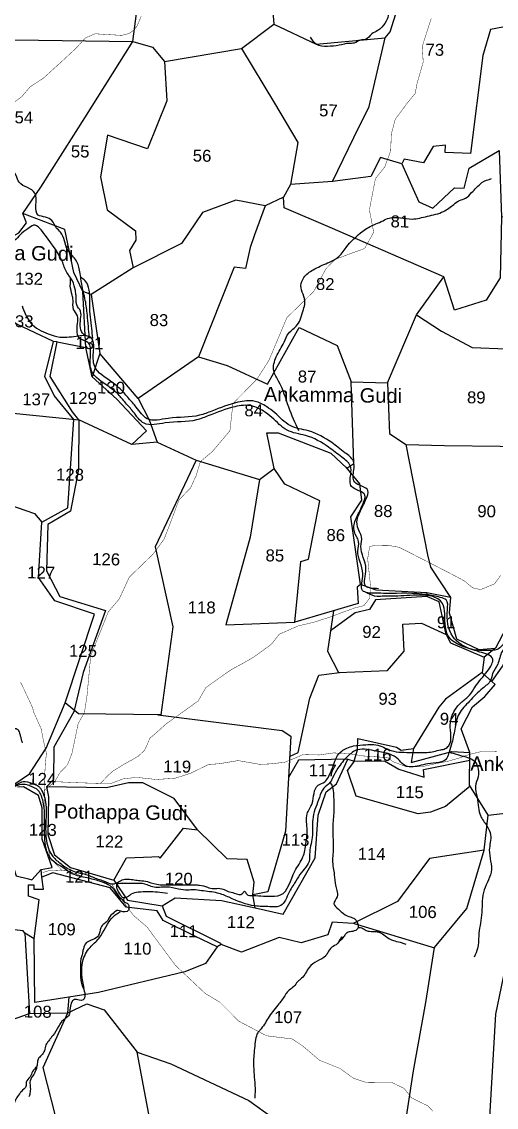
# Model space of a CAD drawing. Header units: feet. Extents: x 751091 to 766702, y 1607162 to 1618807.
# Drawn here: x 756384 to 757541, y 1614378 to 1617022 of the extents above; entities that cross this region are included whole.
import ezdxf
from ezdxf.enums import TextEntityAlignment as Align

# ---------------------------------------------------------------- set-up
doc = ezdxf.new("R2010")
doc.units = ezdxf.units.FT
doc.header["$LTSCALE"] = 15
doc.header["$MEASUREMENT"] = 0
doc.linetypes.add('HIDDEN2', pattern=[0.1875, 0.125, -0.0625])
for name, color, linetype in [('PLOT', 7, 'Continuous'), ('ROADS', 6, 'Continuous'), ('TANKS-STREAM', 4, 'Continuous')]:
    doc.layers.add(name, color=color, linetype=linetype)
doc.styles.get("Standard").update_dxf_attribs({"font": 'arial.ttf'})

msp = doc.modelspace()

# ---------------------------------------------------------------- linework, layer by layer
at = {"layer": 'PLOT'}
for points in [[(755955.8, 1616957.1), (756146.1, 1616976.6), (756271.1, 1616983.6), (756367.6, 1616977.9), (756654.9, 1616974), (756671.7, 1617104.3), (756726.9, 1617168.2), (756688, 1617222.1), (756681.1, 1617282.5), (756730.4, 1617401)], [(756286.5, 1617411.7), (756293.3, 1617207.6), (756264.2, 1617023.5), (756257.8, 1616982.9), (756255.9, 1616729.4), (756271.9, 1616704.6), (756264.2, 1616648.6), (756267.1, 1616539.5), (756305.5, 1616521.5), (756364.2, 1616500.2), (756377.2, 1616508.1), (756396, 1616532.4), (756386.5, 1616555)], [(756978.5, 1617272.2), (756998.3, 1617016.4), (757102.1, 1616966.9), (757270.4, 1616983.1), (757282.1, 1616997.6), (757304.9, 1617070), (757352.9, 1617090.1), (757373.7, 1617294), (757158.7, 1617322.5), (757158.6, 1617379)], [(756654.9, 1616974), (756703, 1616959.8), (756732.5, 1616925.2), (756919.7, 1616957.1), (756998.3, 1617016.4)], [(757739.8, 1617012.9), (757600.5, 1616991.2), (757586.8, 1617014.2), (757527, 1617002.7), (757508.3, 1616939.4), (757477.9, 1616700.6), (757416.6, 1616703.5), (757417.4, 1616720.9), (757387.4, 1616717.7), (757363.2, 1616678.5), (757316.6, 1616687.4), (757310.3, 1616675.6), (757258.4, 1616691.5), (757235.5, 1616644.7), (757141.9, 1616632.7), (757039.4, 1616625.2)], [(756919.7, 1616957.1), (757000.3, 1616823.6), (757057.5, 1616728), (757039.4, 1616625.2), (757022.6, 1616594.6), (756977.6, 1616573.3), (756906.3, 1616587.6), (756824.9, 1616557.3), (756773.7, 1616482), (756655.4, 1616422.5), (756553.6, 1616357.9), (756532.9, 1616364.7), (756511, 1616411.2), (756489.3, 1616516.1), (756386.5, 1616555), (756430.3, 1616618.7), (756538, 1616788.1), (756654.9, 1616974)], [(757141.9, 1616632.7), (757194, 1616739.6), (757231, 1616815.6), (757270.4, 1616983.1)], [(756732.5, 1616925.2), (756737.9, 1616829), (756690.4, 1616712.2), (756593.3, 1616746), (756575.8, 1616644.1), (756592.4, 1616563.8), (756661.8, 1616512.5), (756661.9, 1616489.8), (756647, 1616464.5), (756655.4, 1616422.5)], [(757310.3, 1616675.6), (757352.1, 1616583.3), (757386.3, 1616567.7), (757439.3, 1616617), (757463, 1616616.6), (757475, 1616665.2), (757548.1, 1616708), (757553.4, 1616545.9), (757550.5, 1616397.8), (757516.1, 1616343.4), (757439.3, 1616319), (757413.4, 1616400.7), (757135.6, 1616520.8), (757024.1, 1616569), (757022.6, 1616594.6)], [(756251.4, 1616601.9), (756253.7, 1616529.1), (756128.7, 1616525.3), (756124.4, 1616478.7), (756100.6, 1616477.1), (756032.7, 1616386.3), (756030, 1616376.7), (756028.7, 1616333.6), (755995.9, 1616143.4), (755960, 1616001.4), (756038.9, 1615959.6), (756155.8, 1615902.7), (756308.9, 1615860.4), (756414.8, 1615824.2), (756433, 1615803.2), (756496.2, 1615837.6), (756511.1, 1616053.2), (756463.3, 1616111.3), (756440.5, 1616157.8), (756461.8, 1616242.7), (756372.4, 1616285.6), (756327.2, 1616312.8), (756255.8, 1616315.5), (756029.1, 1616346)], [(756977.6, 1616573.3), (756951.2, 1616503), (756941.1, 1616472.2), (756929.4, 1616420.8), (756902.1, 1616424.3), (756815, 1616206), (756885.2, 1616184.7), (756983.1, 1616139.3), (757060.7, 1616277.1), (757152.9, 1616233.7), (757187, 1616144.9), (757275.9, 1616142), (757346.2, 1616308), (757413.4, 1616400.7)], [(757346.2, 1616308), (757407.6, 1616268.6), (757482.1, 1616228.4), (757733, 1616218.8), (757744.2, 1615995.1), (757834.4, 1615974.1), (758087.5, 1615981.2), (758101.1, 1616123.6), (758164.1, 1616160.2), (758084.2, 1616327.8), (757979.7, 1616429.4), (757770.1, 1616388.8), (757678.2, 1616410.5), (757676.4, 1616336), (757591.1, 1616369), (757648.7, 1616554.5), (757553.4, 1616545.9)], [(756470.4, 1616242.2), (756540.1, 1616228.3), (756532.9, 1616364.7)], [(756553.6, 1616357.9), (756574.5, 1616214.1), (756555.6, 1616157), (756540.1, 1616228.3)], [(755996.6, 1616147.2), (756179.3, 1616128), (756298.3, 1616075.3), (756523, 1616052.1), (756508.1, 1616071.5), (756453.6, 1616157.6), (756470.4, 1616242.2), (756461.8, 1616242.7)], [(756815, 1616206), (756667.7, 1616103.9), (756574.5, 1616214.1)], [(756555.6, 1616157), (756615.9, 1616102.8), (756688, 1616025.2), (756652.7, 1615992.5), (756523, 1616052.1), (756522.3, 1615931.5), (756502.7, 1615830), (756448, 1615797.4), (756444.5, 1615684.2), (756477.2, 1615622), (756588.2, 1615587.6), (756533.5, 1615437.1), (756511, 1615341), (756462.5, 1615254.6), (756461.4, 1615175.8), (756444.1, 1615158.4), (756449.3, 1615133.8), (756447.7, 1615042.4), (756463.6, 1614992.8), (756502.9, 1614962.2), (756608.2, 1614931), (756642, 1614882.6), (756726.7, 1614868.3), (756736.1, 1614843.4), (756868.3, 1614777.9), (756870.5, 1614774.2), (756860.6, 1614768.3), (756805.8, 1614794.4), (756729.2, 1614832.9), (756714.5, 1614856.5), (756638.6, 1614865.2), (756599.6, 1614911.9), (756460, 1614948.9), (756433.2, 1614938.1), (756431.4, 1614957), (756458.1, 1614961.7), (756434.2, 1615031.1), (756434.2, 1615107.1), (756424.9, 1615137), (756388.6, 1615158.1), (756373.9, 1615157.6)], [(756714.5, 1615998.1), (756808.9, 1615953.6), (756963.3, 1615907), (756999.6, 1615933.4), (756981.4, 1616020.5), (757009.5, 1616020.6), (757137.6, 1615970.8), (757176.3, 1615934.9), (757193.6, 1615946.2), (757187, 1616144.9)], [(757275.9, 1616142), (757280.3, 1616018.6), (757320.5, 1615991.8), (757414.3, 1615989.9), (757685.9, 1615986.7), (757744.2, 1615995.1)], [(756667.7, 1616103.9), (756694.8, 1616052.2), (756714.5, 1615998.1), (756652.7, 1615992.5)], [(757320.5, 1615991.8), (757373.1, 1615723.1), (757380.7, 1615693.3), (757429.1, 1615619.7), (757371.5, 1615630.5), (757247.7, 1615637.2), (757210.3, 1615651.1), (757201.5, 1615645), (757204.2, 1615604.9), (757049.6, 1615559.8)], [(756808.9, 1615953.6), (756709.7, 1615743.2), (756752.5, 1615548.2), (756723.1, 1615333.7), (756522.4, 1615335.9), (756489.7, 1615362.8)], [(756963.3, 1615907), (756940.6, 1615766.1), (756882, 1615553.2), (757049.6, 1615559.8), (757064.8, 1615707.2), (757082.8, 1615712.7), (757110.8, 1615855.3), (757025.7, 1615895.9), (756999.6, 1615933.4)], [(757209.8, 1615651), (757186.6, 1615816.3), (757213.1, 1615856.6), (757208.1, 1615896.3), (757174.8, 1615937)], [(756367.3, 1615166), (756403, 1615189.7), (756443.6, 1615252.4), (756489.7, 1615362.8), (756561.6, 1615579), (756464.5, 1615611.3), (756425.2, 1615667.9), (756433, 1615803.2)], [(757698.8, 1615705.7), (757628.2, 1615628.6), (757589.2, 1615591.7), (757538.7, 1615495.8), (757511.6, 1615474.4), (757506.3, 1615436.5), (757417.2, 1615371.9), (757400.6, 1615352.6), (757339.4, 1615251.4), (757333.5, 1615217.3), (757432.7, 1615244.7), (757476.6, 1615241.8), (757455, 1615299.9), (757482.6, 1615353.5), (757512.9, 1615378.3), (757538.5, 1615407.2), (757506.2, 1615435.9)], [(757371.5, 1615630.5), (757372.1, 1615622.3)], [(757529.9, 1615414.9), (757555.4, 1615450.3), (757591.1, 1615521.9), (757622.3, 1615542.1), (757682.8, 1615558.2), (757725.7, 1615524.2), (757752.1, 1615432.9), (757800.8, 1615331.1), (757802.5, 1615327.3), (757784.6, 1615327.5), (757792.1, 1615314.5), (757832.3, 1615298.5), (757849.2, 1615276), (757858.8, 1615302.6), (757882.9, 1615290.2), (757899.7, 1615345.2), (757851.6, 1615385.8), (757797.7, 1615480.4), (757801.1, 1615543.6), (757745.3, 1615596.9), (757746, 1615606.9), (757693.4, 1615632.1), (757651.3, 1615622.1), (757628.2, 1615628.6)], [(757143.8, 1615587.3), (757129.5, 1615489.1), (757155.9, 1615436.6), (757275.4, 1615442), (757316.3, 1615488.6), (757312.9, 1615554.4), (757358.9, 1615556.8), (757418.5, 1615529.3), (757401.8, 1615609), (757371.5, 1615622.3), (757246.3, 1615613.7), (757232, 1615590.2), (757196.8, 1615582.1), (757136.7, 1615538.2)], [(757429.1, 1615619.7), (757426, 1615582.1), (757443.9, 1615518.4), (757498.6, 1615493.2), (757538.7, 1615495.8)], [(757418.5, 1615529.3), (757429.3, 1615509.1), (757511.6, 1615474.4)], [(757037.2, 1615231.8), (757057.9, 1615242.3), (757086.2, 1615374.6), (757108, 1615430), (757159.1, 1615436.8)], [(757521.1, 1615089.2), (757632.2, 1615102.1), (757714.7, 1615104.3), (757758.7, 1615122.9), (758010.6, 1615242.9), (758069.4, 1615241.6), (758086, 1615273.6), (758087.5, 1615289.4), (758065.9, 1615334.7), (757976.9, 1615296.7), (757916.6, 1615297.6), (757882.9, 1615290.2)], [(756715.5, 1615333.8), (757018.6, 1615295.6), (757040, 1615281.4), (757027, 1615050.3), (756984, 1614902.9), (756947.1, 1614895.1), (756951, 1614926.2), (756933.7, 1614981.3), (756885.1, 1614982.6), (756812.5, 1615053.7), (756755.7, 1615130), (756679.5, 1615167.8), (756644, 1615168.3), (756591.1, 1615156.1), (756444.1, 1615158.4)], [(757477.1, 1615160.2), (757417.1, 1615110), (757380.4, 1615096.2), (757350.6, 1615092.8), (757199, 1615135.8), (757178.4, 1615198.4), (757193.9, 1615218.6), (757202.8, 1615248.4), (757203.6, 1615275.7), (757297.8, 1615254.8), (757309.2, 1615248), (757339.4, 1615251.4)], [(757310.1, 1614275.9), (757339, 1614466.7), (757369, 1614632.8), (757390.4, 1614767.1), (757469.5, 1614862.2), (757511.3, 1615004.3), (757521.1, 1615089.2), (757476, 1615162), (757476.6, 1615241.8)], [(756953.4, 1614863.3), (757021.2, 1614848.1), (757099.2, 1614985.5), (757107.1, 1615089.1), (757126.5, 1615146.4), (757151.2, 1615165.9), (757178.8, 1615225.3), (757058.4, 1615223.2), (757034.3, 1615180.8)], [(757178.8, 1615225.3), (757194.5, 1615220.6), (757268.3, 1615221.9), (757303.3, 1615201.5), (757364.8, 1615181.5), (757363.5, 1615200.6), (757476.4, 1615223)], [(756608.2, 1614931), (756639.3, 1614985.5), (756701.6, 1614987.8), (756717.1, 1614988.4), (756721.7, 1614984.7), (756778.6, 1615057.5), (756812.5, 1615053.7)], [(756391.7, 1614801.6), (756387.7, 1614807.8), (756305.6, 1614816.5), (756264.9, 1614828.9), (756264.9, 1614844.9), (756080.9, 1614882.2), (756079.2, 1614922.7), (756119, 1615018.4), (756183.1, 1615023.9), (756221.7, 1615004.7), (756260.4, 1615035.7), (756280.5, 1615038.1), (756337.1, 1615023.9), (756361.3, 1615006.4), (756359.4, 1614977.5), (756370.6, 1614941.3), (756400.3, 1614934.1), (756409, 1614932.1), (756431.4, 1614957)], [(757511.3, 1615004.3), (757378.4, 1614984), (757300.4, 1614879.1), (757192.3, 1614825.1), (757140.7, 1614828.7), (757130.1, 1614797.9), (757065.6, 1614778.3), (757011.6, 1614791.6), (756920.1, 1614755.3), (756870.5, 1614774.2)], [(756414.1, 1614788.1), (756426.4, 1614882.9), (756400.7, 1614891.7), (756400.4, 1614919.3), (756413.4, 1614919.4), (756413.5, 1614909), (756437.3, 1614909.2), (756433.2, 1614938.1)], [(756726.7, 1614868.3), (756758.5, 1614888.1), (756871.1, 1614881.8), (756953.4, 1614863.3), (756947.1, 1614895.1)], [(757194.8, 1614825.5), (757390.1, 1614766.5)], [(756860.6, 1614768.3), (756832, 1614727.6), (756781.8, 1614707.4), (756571.6, 1614657.3), (756415.9, 1614633), (756414.1, 1614788.1), (756391.7, 1614801.6), (756403.1, 1614606.2)], [(757600.3, 1614224.7), (757520.9, 1614283.8), (757539.6, 1614604.9), (757567.6, 1614738.1), (757758.1, 1614596.5), (758105.9, 1614658.5)], [(755433.9, 1614316.5), (755495.7, 1614381.4), (755512.1, 1614436.2), (755649, 1614435.8), (755940.5, 1614525.9), (756132.2, 1614563.9), (756317.2, 1614575.9), (756403.1, 1614606.2), (756496.3, 1614608.2), (756542.6, 1614629.8), (756585.1, 1614615.5), (756665.1, 1614512.3), (756747.5, 1614483.4), (756938, 1614394), (757019.1, 1614336.2)], [(755796.3, 1613919.6), (755902.2, 1613864.8), (756263.4, 1613939.2), (756377.5, 1613842.9), (756491.6, 1613854.9), (756491.5, 1614000.2), (756508.9, 1614071), (756508.5, 1614191.3), (756436.7, 1614474.7), (756496.3, 1614608.2), (756500.1, 1614646.2)], [(756042.5, 1614173.2), (756165.3, 1614095.3), (756171.3, 1614145.1), (756238.8, 1614066.6), (756508.9, 1614071), (756704.2, 1614146.4), (756721.4, 1614214.2), (756665.1, 1614512.3)]]:
    msp.add_lwpolyline(points, dxfattribs=at)
at = {"layer": 'ROADS', "linetype": 'HIDDEN2', "ltscale": 10, "const_width": 1}
for points in [[(756675.3, 1617035.3), (756665.9, 1617012.8), (756658.5, 1617002.4), (756645, 1616993), (756627.7, 1616988.7), (756600.6, 1616990.3), (756562.9, 1616992.6), (756539.3, 1616982.5), (756517.6, 1616958.5), (756480.5, 1616924.1), (756459, 1616904.6), (756436.9, 1616884.6), (756404.5, 1616863.3), (756384.1, 1616839.4), (756355.1, 1616818), (756318.3, 1616775.2), (756296.7, 1616750), (756266.2, 1616713.5), (756256.8, 1616702.3)], [(756464.7, 1615170.9), (756476.9, 1615192.4), (756495.7, 1615212), (756506.5, 1615239.9), (756516, 1615285), (756521.6, 1615312.2), (756537.1, 1615339.7), (756543.2, 1615380.3), (756548.2, 1615433.5), (756552.2, 1615477.2), (756582.4, 1615552.8), (756594.8, 1615584.1), (756621.7, 1615615.9), (756632, 1615638.2), (756646.3, 1615669.1), (756668.3, 1615690.4), (756704.4, 1615725.3), (756731.5, 1615762.2), (756753.7, 1615820.8), (756767.4, 1615857), (756795.5, 1615886.5), (756808.9, 1615915.3), (756819.5, 1615950.4), (756848.8, 1615975), (756891.6, 1616025.6), (756898.9, 1616092), (756957.4, 1616151.2), (756986.5, 1616196.7), (757011, 1616254.9), (757030.5, 1616301.2), (757096.1, 1616365.3), (757125.9, 1616420.4), (757147.8, 1616443.1), (757189.8, 1616458.6), (757219.9, 1616469.7), (757242.1, 1616509.1), (757231.6, 1616563.6), (757239.2, 1616603.1), (757246.3, 1616639.7), (757269.2, 1616668.4), (757283.4, 1616707.5), (757285.1, 1616748.3), (757294.5, 1616784.2), (757324.1, 1616824), (757343.4, 1616847.4), (757347.3, 1616869.6), (757362.8, 1616923.8), (757360.4, 1616961.7), (757375.3, 1617008.2), (757382.4, 1617030.5)], [(757551.5, 1615673.3), (757537.1, 1615653), (757502.9, 1615638.7), (757483.4, 1615643), (757463.1, 1615659.8), (757437.4, 1615673.6), (757338.3, 1615724.5), (757304.2, 1615741.8), (757277, 1615746.6), (757245.4, 1615746.7), (757232.2, 1615743.5), (757227.4, 1615714), (757234.2, 1615648.5), (757232.5, 1615618.3), (757218.4, 1615599.7), (757194.4, 1615593.6), (757133.9, 1615571.3), (757096.6, 1615559.3), (757057.8, 1615550.2), (757011.8, 1615529.9), (756992.6, 1615505.4), (756949.7, 1615474.3), (756919.3, 1615457), (756897.1, 1615445), (756877.5, 1615431.8), (756832.9, 1615400), (756814.2, 1615367.5), (756735.8, 1615311.4), (756712.4, 1615290.2), (756696.6, 1615277), (756687.7, 1615256.1), (756682.2, 1615246), (756668, 1615232.8), (756658.2, 1615227), (756633.8, 1615213.4), (756606.2, 1615196.6), (756594, 1615185.6), (756575.5, 1615166)], [(756381.3, 1615412.9), (756391.6, 1615391.6), (756411, 1615349.9), (756412.5, 1615341.7), (756431.4, 1615299.8), (756436.2, 1615274.3), (756444.2, 1615239.8), (756441.7, 1615215.2), (756439.1, 1615170.7), (756440.1, 1615147.3)], [(756440.1, 1615147.3), (756438.9, 1615149.5), (756464.7, 1615170.9), (756525.9, 1615168.1), (756581.4, 1615166.4), (756600.7, 1615166.1), (756631.2, 1615177.8), (756664.3, 1615181.3), (756711.8, 1615176.2), (756757.9, 1615179.2), (756796.3, 1615191.6), (756839.8, 1615212.9), (756865, 1615214.5), (756911.5, 1615222.2), (756964.3, 1615213.1), (756988.8, 1615214.1), (757025, 1615218.1), (757052.8, 1615229.3), (757069.9, 1615236.9), (757108.9, 1615235.9), (757144.6, 1615241), (757184.1, 1615238.2), (757201.5, 1615236), (757216.6, 1615233.5), (757250.7, 1615231.4), (757277.4, 1615229), (757288.4, 1615219.9), (757321.4, 1615207.3), (757359.1, 1615207.2), (757386.1, 1615213.2), (757409.8, 1615218), (757424.9, 1615221.1), (757450.8, 1615228.6), (757475.4, 1615237.2), (757505.5, 1615244.5), (757542.2, 1615244)], [(756482.5, 1614954.3), (756454.1, 1614984), (756444.6, 1615025.3), (756439.1, 1615100.1), (756440.1, 1615147.3)], [(757386.4, 1614368.1), (757374, 1614381.3), (757351.8, 1614392), (757335, 1614400.2), (757315.9, 1614423.9), (757286.9, 1614437.8), (757254.1, 1614438.3), (757222, 1614438.7), (757192.9, 1614448.4), (757159.7, 1614472.4), (757109.7, 1614492.4), (757068.4, 1614527.7), (757043.3, 1614544.2), (757004.8, 1614548.9), (756980.8, 1614551.9), (756912.9, 1614587.7), (756888.6, 1614612.2), (756867, 1614633.8), (756831.9, 1614654.5), (756798.1, 1614686.3), (756758.5, 1614723.7), (756708.6, 1614791.1), (756689.2, 1614817.3), (756656.2, 1614845.3), (756625.5, 1614887.1), (756602.9, 1614921.8), (756541.6, 1614936.7), (756495.2, 1614953.8), (756455.3, 1614955.5), (756435.2, 1614949.7)]]:
    msp.add_lwpolyline(points, dxfattribs=at)
at = {"layer": 'TANKS-STREAM'}
for points in [[(756548.6, 1616253), (756544, 1616307.6), (756539.1, 1616343.2), (756530.3, 1616382.7), (756525.1, 1616417), (756515.2, 1616442.9), (756496.2, 1616465.7), (756478.9, 1616509.4), (756468.3, 1616520.3), (756457.7, 1616537.4), (756441.9, 1616546), (756424.1, 1616551), (756416.4, 1616604.5), (756377.8, 1616630.8), (756370.1, 1616647.4), (756357.7, 1616668.2), (756355.6, 1616691.1), (756350, 1616727.8), (756342.1, 1616764.9), (756340.3, 1616802.5), (756323.7, 1616828.5), (756300.2, 1616855.5), (756292.1, 1616881.9), (756275.7, 1616892.2), (756255.3, 1616909.9), (756246, 1616917), (756234.4, 1616923.8), (756224.7, 1616932.8), (756214.9, 1616938.6), (756188.7, 1616949.2), (756177.1, 1616957.9), (756157.3, 1616983.4), (756144, 1617002.4), (756120.3, 1617032.5), (756108.1, 1617038.8), (756096.5, 1617045), (756080.3, 1617059.3), (756070.6, 1617070.7), (756054.3, 1617079.8), (756028.9, 1617113.5), (756018.8, 1617124.9), (755976.9, 1617155.5), (755927.1, 1617221.7), (755915.4, 1617236.4), (755902.5, 1617261.1), (755889.6, 1617285.7), (755858.9, 1617318.6), (755853.1, 1617333.2), (755859.8, 1617340.4), (755831.7, 1617368.6), (755811.9, 1617373.5), (755795.6, 1617388.3), (755789.1, 1617408.6), (755789.3, 1617420.5), (755780.2, 1617431.2), (755754.2, 1617422.3), (755748.9, 1617421.8), (755731, 1617421.3), (755711.7, 1617417), (755688.5, 1617416), (755671.3, 1617416.2), (755654.1, 1617415.8), (755631.6, 1617417.4), (755613, 1617417.7)], [(757246.6, 1615629.9), (757215, 1615636.6), (757215.5, 1615677.1), (757203.6, 1615732.9), (757205.2, 1615756), (757200, 1615768), (757193.7, 1615792.9), (757204.5, 1615822.9), (757216.2, 1615848.5), (757220.6, 1615868.9), (757188.3, 1615889.5), (757186, 1615918.9), (757185, 1615940.5), (757164.5, 1615961.1), (757132.3, 1615985.6), (757075.7, 1616014.1), (757030.9, 1616027), (756993.8, 1616058.1), (756973.1, 1616073.4), (756945.4, 1616086.1), (756903.5, 1616084), (756840, 1616062.4), (756810.3, 1616052.1), (756733.8, 1616044.6), (756682.3, 1616043.8), (756655.7, 1616072.1), (756637.3, 1616093.4), (756619, 1616114.4), (756596.1, 1616133.1), (756554.5, 1616171.1), (756551.7, 1616210.4), (756545.5, 1616240.7), (756527.6, 1616249), (756520.1, 1616286.7), (756519.9, 1616305.6), (756510.6, 1616321.4), (756509.1, 1616343.6), (756507.3, 1616356), (756502.4, 1616378.7), (756501.8, 1616399.5), (756496.2, 1616407.7), (756483.9, 1616435.2), (756441.7, 1616501.5), (756412.6, 1616526.1), (756398.8, 1616517.3), (756380.4, 1616503.2), (756367.4, 1616489.7), (756333.2, 1616501.8), (756302.4, 1616508.2), (756279.9, 1616522.3), (756201.1, 1616515.2), (756171.7, 1616519.3), (756121.4, 1616516.3), (756099.2, 1616505.5), (756081.4, 1616498.6), (756048.4, 1616482.6), (756039.1, 1616486.9), (755999.8, 1616546.9), (755987.7, 1616573.9), (755971.9, 1616591.3), (755961.6, 1616626.6), (755932.6, 1616638.9), (755886.8, 1616647.3), (755858.3, 1616650.7), (755824.7, 1616675.5), (755805.7, 1616680.6), (755791.7, 1616698.6), (755758.3, 1616696.1), (755736.8, 1616697.6), (755723.2, 1616705.5), (755692.3, 1616710.1), (755680.4, 1616712.7), (755639.3, 1616751.3), (755622.3, 1616779.4), (755609.1, 1616797.5), (755568, 1616798.9), (755519, 1616798.5), (755494.5, 1616805.5), (755471.5, 1616816.4), (755449.6, 1616825.5), (755439.2, 1616838.5), (755425.6, 1616847.8), (755419, 1616859.1), (755396.9, 1616878.5), (755384, 1616900.7), (755369.6, 1616906.1), (755344.2, 1616902.2), (755317.8, 1616895.1), (755307.9, 1616889.6), (755286.3, 1616886.6), (755264.2, 1616880.9), (755232.6, 1616871), (755192.7, 1616866.9), (755165.1, 1616875.7), (755139.9, 1616877.9), (755116, 1616884.3), (755070.8, 1616884), (755022.9, 1616889.2), (755008.9, 1616904.4), (754998, 1616925.5), (754983.2, 1616942.9), (754979.7, 1616962.5), (754973.9, 1616973.8), (754967.4, 1616989.6), (754965.4, 1617009.1), (754961.1, 1617024.1), (754952.3, 1617034), (754944.6, 1617079.5), (754922, 1617122.5), (754906.2, 1617171.4), (754895.3, 1617195.5), (754873.7, 1617206.3), (754858.2, 1617227.5), (754843.3, 1617235.2), (754826.2, 1617239.2), (754812, 1617244.6), (754787.3, 1617247.2), (754770.2, 1617256.5), (754763.5, 1617261), (754751.5, 1617265), (754726.2, 1617277.3), (754717.3, 1617283.4), (754676, 1617278.7), (754643.7, 1617274.7), (754620.4, 1617269.8), (754609.2, 1617269.2), (754602.5, 1617273), (754588.3, 1617275.5), (754532.9, 1617312.7), (754495.3, 1617334.8), (754482.3, 1617345.5), (754472.6, 1617363), (754456.4, 1617376.3), (754448.8, 1617393.8)], [(758119.4, 1617006.9), (758092.7, 1617010.7), (758066.3, 1617010.6), (758010.8, 1617008.3), (757993.4, 1617013), (757976.9, 1617018.6), (757947.5, 1617019.6), (757913.8, 1617037.5), (757889.1, 1617036), (757855.5, 1617033.8), (757820.2, 1617037.4), (757799.2, 1617039.1), (757763.6, 1617053.9), (757734, 1617059.6), (757724.8, 1617073.8), (757726.7, 1617110.4), (757732, 1617136.3), (757719.7, 1617156.5), (757687.2, 1617196.6), (757664.8, 1617217.2), (757642.8, 1617224.9), (757605.5, 1617213.8), (757586.6, 1617210.1), (757560.1, 1617200.6), (757533.2, 1617197.8), (757511.6, 1617187.4), (757472.8, 1617170.5), (757430.1, 1617134.6), (757413.6, 1617115.6), (757399.6, 1617109.7), (757392.6, 1617098.4), (757371.8, 1617093.4), (757342, 1617097.2), (757317.6, 1617084.4), (757296.8, 1617077.2), (757283.7, 1617062), (757275.2, 1617028.6), (757261.9, 1617008.7), (757251.7, 1617000.4), (757237.5, 1616992.5), (757221.6, 1616978.4), (757210.2, 1616977.3), (757194.5, 1616970.1), (757182, 1616969.2), (757157.8, 1616964.6), (757129.5, 1616961.9), (757102.1, 1616966.9), (757088.1, 1616984.6)], [(757059.8, 1616025.7), (757035.1, 1616082.9), (757010.4, 1616146.6), (756998.4, 1616171.5), (757004.7, 1616205.7), (757023.5, 1616241.5), (757034.8, 1616263.2), (757055.5, 1616283.3), (757070.6, 1616321), (757074.5, 1616337), (757064.8, 1616379.4), (757071.7, 1616398.9), (757094.6, 1616417.6), (757129.8, 1616434.5), (757154, 1616447.3), (757174.9, 1616472.2), (757215.5, 1616511.7), (757229.5, 1616521), (757264.8, 1616537.3), (757279.4, 1616543.6), (757335.6, 1616541.4), (757372.9, 1616548.1), (757412.4, 1616559.9), (757437.4, 1616577.1), (757451.4, 1616586.4), (757466.1, 1616592), (757480.9, 1616605.6), (757492.7, 1616617.8), (757506, 1616630), (757529.5, 1616639.9)], [(756557.4, 1616251.4), (756554.8, 1616274.4), (756549.9, 1616330.7), (756548.4, 1616368.4), (756538.8, 1616390.7), (756527, 1616399.5)], [(756384.9, 1616329.6), (756406.3, 1616288), (756448.8, 1616261.5), (756477.2, 1616254), (756522.8, 1616256.9), (756538.4, 1616258.7)], [(756252.1, 1615365.2), (756243.3, 1615353), (756237.4, 1615341.2), (756232.7, 1615326.5), (756233.6, 1615313.9), (756254.9, 1615292.8), (756268.9, 1615277.5), (756273.1, 1615272.3), (756278.8, 1615263.8), (756285.2, 1615249.5), (756291.5, 1615235.2), (756297.1, 1615229.1), (756304.8, 1615219.8), (756308.3, 1615212.1), (756309.2, 1615205.6), (756313.7, 1615199.7), (756322, 1615187.4), (756329, 1615171.9), (756332.3, 1615161.8), (756337, 1615156.9), (756346, 1615156.3), (756368, 1615162.4), (756381.3, 1615168.8), (756387.5, 1615171.1), (756409.1, 1615166.5), (756426, 1615158.9), (756430.7, 1615153.2), (756443, 1615115.6), (756442.4, 1615055.1), (756443.6, 1615032.3), (756458.1, 1614991), (756476.8, 1614972.9), (756502.8, 1614956), (756518.1, 1614950.1), (756528.9, 1614947.7), (756543.7, 1614943.9), (756569.9, 1614933.6), (756583.4, 1614929.2), (756605.8, 1614921.7), (756621.2, 1614927.5), (756628.8, 1614931.6), (756658.5, 1614931.6), (756672.6, 1614929.9), (756690.3, 1614927.7), (756698.6, 1614924.7), (756760.5, 1614919.7), (756805.7, 1614919.2), (756817.2, 1614918.9), (756836.7, 1614913.8), (756851.8, 1614910.4), (756867.1, 1614911), (756887.1, 1614903.6), (756902.3, 1614899.6), (756922.9, 1614899.1), (756927, 1614904.1), (756931.9, 1614897.5), (756947.8, 1614893.7), (756973.6, 1614891.9), (756984.8, 1614891.7), (757015, 1614894.9), (757049.7, 1614952.8), (757069.7, 1614987.4), (757076.8, 1615020.5), (757080, 1615052.2), (757079.9, 1615092.4), (757091.7, 1615117.4), (757106.4, 1615162), (757123.3, 1615170.8), (757131.5, 1615181.8), (757147.6, 1615220.6), (757154.1, 1615234.9), (757176.9, 1615252.7), (757193.1, 1615257.8), (757223.3, 1615260.8), (757242.5, 1615261.2), (757261.6, 1615256.9), (757278.9, 1615248.6), (757329.7, 1615242.2), (757372.3, 1615242.3), (757388.4, 1615244.4), (757405.6, 1615248.5), (757416.4, 1615251.4), (757424.9, 1615258.3), (757428.7, 1615309.8), (757439.9, 1615344.8), (757456.6, 1615365.1), (757476, 1615381.9), (757489.7, 1615401.8), (757518.9, 1615439.5), (757529.9, 1615457.1), (757532.4, 1615469.2), (757520.8, 1615480.4), (757501.1, 1615486.4), (757488.7, 1615490.6), (757432.9, 1615515), (757428, 1615520.1), (757415.3, 1615580), (757409.9, 1615605.2), (757383.8, 1615622.5), (757363.8, 1615624.9), (757345.5, 1615625.2), (757286.2, 1615622.6), (757267.3, 1615622.9), (757250.7, 1615622.1), (757225.8, 1615630.4)], [(757625.5, 1615579.1), (757611, 1615572.6), (757589.9, 1615550.5), (757566.7, 1615518.6), (757542.7, 1615492.6), (757520.8, 1615490), (757480.3, 1615493.5), (757435.1, 1615524.3), (757421.9, 1615590.1), (757419, 1615613.6), (757404.5, 1615619.7), (757371.8, 1615626.4), (757272.7, 1615629.5), (757246.6, 1615629.9)], [(759382.1, 1614785.5), (759370.7, 1614788.3), (759359.8, 1614810.7), (759355.6, 1614832.5), (759347.5, 1614863.8), (759344.3, 1614883.6), (759337.8, 1614920.4), (759332, 1614934.8), (759315.4, 1614941.3), (759289.7, 1614936.1), (759274.9, 1614921.7), (759253.8, 1614912.8), (759226.2, 1614898.1), (759202.1, 1614885.6), (759171.1, 1614872.5), (759142.6, 1614846.8), (759107.1, 1614830.5), (759095.5, 1614812.8), (759038.4, 1614776), (759033.3, 1614767.6), (759038, 1614755.5), (759020, 1614763.4), (758994.3, 1614748.4), (758963.1, 1614730.8), (758924.1, 1614716.6), (758901.4, 1614707.9), (758871.4, 1614703.4), (758847.6, 1614694.7), (758830.5, 1614693.9), (758804.7, 1614691.5), (758773, 1614688.5), (758742.3, 1614681), (758730.8, 1614680.4), (758707.5, 1614705), (758693.8, 1614720.9), (758678.7, 1614751.5), (758661.8, 1614782.3), (758659, 1614807.1), (758646.6, 1614839.2), (758650.3, 1614858.2), (758641.7, 1614891), (758638.7, 1614926.2), (758639, 1614949.5), (758642.7, 1614962.6), (758645.3, 1615007.7), (758662.1, 1615050.8), (758666.6, 1615090.1), (758665.9, 1615104.6), (758645.7, 1615125.1), (758625.9, 1615141.4), (758606.8, 1615155.2), (758583.8, 1615162.2), (758563.5, 1615158.2), (758529.6, 1615133.8), (758493.4, 1615116.8), (758468.9, 1615100.3), (758453.9, 1615093.9), (758435.4, 1615088.6), (758425.5, 1615082.6), (758406.4, 1615078.9), (758382.7, 1615076.8), (758363.2, 1615070.6), (758335.5, 1615065.8), (758303.8, 1615062.8), (758287.8, 1615060.3), (758271.2, 1615060.2), (758251.3, 1615067.6), (758216.8, 1615099.5), (758205.8, 1615107.6), (758194.3, 1615121.6), (758179.2, 1615137.7), (758169.3, 1615156), (758155.1, 1615181.2), (758136.6, 1615228.1), (758118.4, 1615257.8), (758116.6, 1615274.5), (758105.7, 1615301.1), (758086.1, 1615340.7), (758066, 1615343.4), (758037.9, 1615337.4), (758011.2, 1615326), (757990, 1615319), (757978.2, 1615313.7), (757956.5, 1615309.1), (757924, 1615306.1), (757897.9, 1615300.4), (757864.3, 1615321.2), (757843.9, 1615339.7), (757827.9, 1615355.6), (757791.2, 1615401.7), (757781, 1615420.5), (757763.5, 1615470.3), (757741.7, 1615526.8), (757720.6, 1615555.5), (757700.1, 1615567.7), (757665.7, 1615573.1), (757637.8, 1615575.1), (757625.8, 1615569), (757612.3, 1615558.9), (757585, 1615531.7), (757569.2, 1615504.9), (757555.1, 1615488), (757544.3, 1615456.8), (757532.1, 1615434.7), (757527, 1615417.4), (757507.4, 1615398.2), (757475.7, 1615366.8), (757450.1, 1615336), (757440.5, 1615303.6), (757432.6, 1615265.1), (757425.7, 1615242.8), (757420.7, 1615228.2), (757373.7, 1615214.2), (757333.6, 1615206.9), (757315.5, 1615211.9), (757301.4, 1615226), (757281.1, 1615238), (757249.1, 1615244.9), (757202.8, 1615248.4), (757178.5, 1615232.5), (757154.7, 1615203.4), (757142.7, 1615181.5), (757135.1, 1615167.7), (757120.6, 1615155.3), (757109.8, 1615132.3), (757094.4, 1615085.2), (757092, 1615035), (757085.8, 1614994.1), (757085.6, 1614982), (757062.1, 1614944.6), (757049.2, 1614923.6), (757033.2, 1614896.5), (757024.2, 1614877.5), (757012, 1614867.7), (756988.5, 1614866.3), (756952.4, 1614868.1), (756889.7, 1614889.2), (756861.2, 1614899.6), (756822.7, 1614905.3), (756803.2, 1614907.7), (756788.8, 1614906.6), (756766.3, 1614909.1), (756737.3, 1614914.3), (756703, 1614914.4), (756689.7, 1614919.7), (756637.6, 1614922.6), (756615.8, 1614920.2), (756624.7, 1614894.7), (756631, 1614889), (756644.1, 1614892.3), (756652, 1614897.7), (756668.3, 1614902.2), (756714.9, 1614902.4), (756739.7, 1614899)], [(756330.5, 1615145.4), (756313.5, 1615182.8), (756298, 1615217.7), (756283.6, 1615236), (756276.2, 1615259), (756249.2, 1615292.4), (756222.3, 1615326.2), (756231.6, 1615350.2), (756237.5, 1615367.3), (756249.7, 1615398.3), (756254.4, 1615390.4), (756251.9, 1615366.8), (756271.2, 1615364.7), (756288.1, 1615375), (756306.3, 1615369.9), (756317.4, 1615352.4), (756333.4, 1615332.4), (756345.5, 1615324.6), (756356, 1615314.2), (756355, 1615303.6), (756356.6, 1615299), (756359.3, 1615298.4), (756365.8, 1615300.5), (756374.8, 1615297.6), (756377.4, 1615291.9), (756379.2, 1615286.5), (756381.6, 1615279.1), (756383.3, 1615271.2), (756385.4, 1615265.8)], [(757425.7, 1615242.8), (757466.6, 1615231.1), (757483.8, 1615223.9), (757495.4, 1615207.8), (757496.5, 1615182.7), (757489.9, 1615159.9), (757494.2, 1615132.5), (757497.5, 1615107.7), (757502.1, 1615088.2), (757518.1, 1615063.2), (757527.2, 1615041.3), (757523.9, 1615004.5), (757528.6, 1614950.5), (757519.2, 1614925.7), (757509.8, 1614900.8), (757505, 1614845.4), (757498, 1614795.1), (757495.5, 1614764.6), (757486.8, 1614743.8)], [(756632.9, 1614879.4), (756619.4, 1614894.3), (756605.7, 1614912.1), (756573.9, 1614928.3), (756543.4, 1614936.4), (756507.3, 1614946.6), (756479.3, 1614964.8), (756458.2, 1614979.4), (756440.7, 1615029.1), (756439.6, 1615092.5), (756436, 1615122.9), (756424.2, 1615149.4), (756403.6, 1615160.8), (756389.1, 1615164.2), (756368.5, 1615159.6), (756350, 1615149.2), (756334, 1615134)], [(757134.4, 1615170.8), (757141.2, 1615159.3), (757143.9, 1615137.9), (757145.1, 1615118.5), (757144.7, 1615094.1), (757142.2, 1615054.9), (757142.5, 1615041), (757142.9, 1614998.9), (757141.6, 1614979.6), (757143.4, 1614961.2), (757146.1, 1614944.2), (757149.2, 1614918.4), (757152, 1614905.9), (757152.8, 1614890.5), (757145.2, 1614873.7), (757156, 1614860), (757165, 1614852.3), (757181.5, 1614842.3), (757193.4, 1614838.2), (757199.5, 1614833), (757203.5, 1614824.1), (757203.1, 1614813.6), (757191, 1614806.2), (757179.5, 1614803.9), (757172.8, 1614798.6), (757166.8, 1614790.6), (757158.1, 1614781.7), (757164.8, 1614793), (757154.3, 1614777.4), (757139.7, 1614767.4), (757130, 1614754.3), (757125.2, 1614746.3), (757104.2, 1614734), (757084.6, 1614718.1), (757066.4, 1614691.9), (757059.2, 1614686.2), (757049.5, 1614674.6), (757029.1, 1614655.3), (757025.1, 1614649.2), (757008.6, 1614626.7), (756995.4, 1614610.5), (756984.9, 1614595), (756964.9, 1614565.7), (756959.4, 1614559.2), (756954.2, 1614542.7), (756949.5, 1614499.7), (756948.8, 1614484.8), (756949.2, 1614477.2), (756950.4, 1614457.5), (756952.6, 1614431.8), (756952.1, 1614399.9)], [(756633.5, 1614889.2), (756633.6, 1614878.7), (756643.5, 1614872.8), (756645.3, 1614865.8), (756644.2, 1614857.8), (756625.3, 1614855.2), (756619, 1614857.2), (756606.7, 1614850), (756597.7, 1614840.6), (756593.7, 1614832.7), (756585, 1614824.8), (756576.9, 1614815.1), (756571.2, 1614796.2), (756557.2, 1614786.2), (756538.7, 1614775.2), (756533.4, 1614760), (756531.2, 1614749.3), (756528.5, 1614739.2), (756527.6, 1614710.1), (756527.5, 1614700.9), (756530.7, 1614676.4), (756533.6, 1614668.2), (756538, 1614651.9), (756534.2, 1614639.5), (756512.3, 1614640.3), (756501.7, 1614615)], [(756536, 1614667.2), (756532.7, 1614733.5), (756550.7, 1614767.3), (756572.2, 1614789.2), (756607.4, 1614842.2), (756624.4, 1614854.4)], [(757203.2, 1614815.6), (757210, 1614815.8), (757221.4, 1614809.9), (757231.5, 1614806.6), (757248, 1614805.7), (757256.9, 1614803.6), (757282.6, 1614786.9), (757293.4, 1614782.9), (757311.1, 1614778.4), (757320.7, 1614775.3)], [(756501.7, 1614615), (756499.8, 1614602.9), (756489.8, 1614593.4), (756480, 1614585.1), (756473.9, 1614574.4), (756459.9, 1614552.5), (756454.2, 1614545.5), (756448.7, 1614537.9), (756443.2, 1614529.9), (756439.6, 1614515.5), (756432.3, 1614504.5), (756424.2, 1614495.3), (756421.8, 1614483.7), (756419.7, 1614471.9), (756413.2, 1614457.8), (756404.5, 1614442), (756404.6, 1614429.1), (756404.7, 1614415), (756401.7, 1614403.1)], [(756420.6, 1614476), (756410.5, 1614465.1), (756404.4, 1614451.6), (756394.8, 1614438.6), (756394.8, 1614430.5), (756382.5, 1614415.6), (756378.5, 1614410.3), (756370.1, 1614398.2), (756359.6, 1614376.7), (756347, 1614368.1), (756327.8, 1614358.7), (756314.7, 1614352.4), (756295.8, 1614342.4), (756283.5, 1614332.1), (756268.6, 1614323.8), (756222.6, 1614326.7), (756213.2, 1614328), (756188.3, 1614327.2), (756167.8, 1614325.5), (756152.5, 1614325.5), (756130.1, 1614321.8), (756111.9, 1614319.8), (756099.3, 1614315.7), (756090.5, 1614314.4), (756069.7, 1614320.3), (756037.7, 1614343.2), (756010.3, 1614349.5), (756000.1, 1614348.8), (755973.7, 1614350.9), (755958.8, 1614356.7), (755950.3, 1614355.7), (755937.7, 1614347.7), (755917.5, 1614342.9), (755896.1, 1614338.6), (755876.2, 1614332.1), (755859.2, 1614325.8), (755839.1, 1614323.8), (755820.3, 1614318.1), (755797.8, 1614310.2), (755784.9, 1614303.3), (755767, 1614301.3), (755755.6, 1614298.6), (755742.2, 1614293.2), (755728.9, 1614291.4), (755714.1, 1614291), (755695.8, 1614280.8), (755651.3, 1614276), (755629.7, 1614269.2), (755572.9, 1614262.6), (755549.9, 1614259.5), (755528.3, 1614257.6), (755510.9, 1614252.7), (755486.5, 1614252.5), (755455.4, 1614261.7), (755444.4, 1614272.9), (755422.2, 1614270.7), (755394.3, 1614264.3), (755372.4, 1614263.2), (755352.1, 1614265.7), (755326.6, 1614268.7), (755296, 1614272.2), (755276.5, 1614276.7), (755255.3, 1614281.5)]]:
    msp.add_spline(points, degree=3, dxfattribs=at)
msp.add_open_spline([(757254, 1615641), (757240.7, 1615641.2), (757210.8, 1615641.7), (757232.5, 1615698.1), (757204.6, 1615731.7), (757215.9, 1615764.5), (757205, 1615782.7), (757197.2, 1615806.3), (757212.1, 1615833.6), (757222.3, 1615856), (757236, 1615889.2), (757187.1, 1615892.7), (757193.8, 1615927.8), (757195.7, 1615955.5), (757167.7, 1615974.7), (757135, 1616002.1), (757089.9, 1616027.3), (757035, 1616032.9), (757007.7, 1616065.5), (756979.7, 1616085.8), (756949.9, 1616101.8), (756901.6, 1616095.1), (756858.8, 1616078), (756803.5, 1616056.1), (756751.8, 1616061.3), (756689.4, 1616043.8), (756665.9, 1616081.8), (756644.7, 1616104), (756626.7, 1616126.9), (756597.4, 1616149.7), (756555.6, 1616174.2), (756559.2, 1616217.1), (756560.8, 1616254.1), (756524.6, 1616258.6), (756526.3, 1616292), (756530.5, 1616317.3), (756514.2, 1616332.8), (756517.7, 1616351.8), (756514.3, 1616370.5), (756510.6, 1616387), (756503.5, 1616397), (756501.3, 1616400.1)], degree=3, knots=[0, 0, 0, 0, 33.175443, 74.814214, 133.419373, 157.203743, 170.672906, 197.053594, 229.814167, 258.78518, 280.179784, 319.461569, 349.753477, 372.041605, 401.81363, 443.414505, 508.473272, 556.434319, 606.12763, 632.558591, 663.867085, 706.91226, 775.884002, 808.110837, 887.111681, 940.007924, 979.864842, 1008.853309, 1037.438578, 1067.880932, 1125.72484, 1166.186323, 1198.011729, 1218.252637, 1257.762809, 1277.199229, 1295.94934, 1318.862646, 1331.641366, 1355.563679, 1366.473297, 1366.473297, 1366.473297, 1366.473297], dxfattribs=at)

# ---------------------------------------------------------------- texts
at = {"layer": 'PLOT'}
for s, p in [('73', (757391.1, 1616953.8)), ('57', (757131.7, 1616805.9)), ('54', (756389.2, 1616788.9)), ('55', (756526.5, 1616706)), ('56', (756823.7, 1616695.7)), ('81', (757305.9, 1616535.5)), ('132', (756401.9, 1616396)), ('82', (757123.9, 1616383)), ('133', (756378.9, 1616292.3)), ('83', (756718.6, 1616295.2)), ('131', (756549.3, 1616239.1)), ('87', (757079.7, 1616157.6)), ('130', (756601.7, 1616130.7)), ('137', (756419.5, 1616102.2)), ('129', (756533.1, 1616105.4)), ('89', (757492.2, 1616106.9)), ('84', (756949.6, 1616075.3)), ('128', (756501.8, 1615918.8)), ('88', (757265.3, 1615830.2)), ('90', (757517.4, 1615829.6)), ('86', (757149.6, 1615771.5)), ('85', (757001.1, 1615721.9)), ('126', (756589.9, 1615712.6)), ('127', (756431.5, 1615680.2)), ('118', (756822.8, 1615595.4)), ('91', (757418.8, 1615558.9)), ('92', (757236.9, 1615535.6)), ('125', (756533.4, 1615489.4)), ('93', (757276.2, 1615372.7)), ('94', (757425.9, 1615323.9)), ('116', (757251.6, 1615236.6)), ('119', (756763.1, 1615207.8)), ('117', (757117.8, 1615198.5)), ('124', (756434.1, 1615177.6)), ('115', (757330.1, 1615145.5)), ('123', (756435.5, 1615053.7)), ('113', (757051.7, 1615029.3)), ('122', (756597.8, 1615025.2)), ('114', (757237.2, 1614995)), ('121', (756523.8, 1614939.5)), ('120', (756767, 1614934.6)), ('106', (757361.7, 1614853.6)), ('112', (756918.4, 1614828.8)), ('109', (756481.6, 1614811.4)), ('111', (756778.7, 1614806.8)), ('110', (756666.3, 1614764.4)), ('108', (756423.1, 1614610.7)), ('107', (757033.4, 1614597.3))]:
    msp.add_text(s, height=29.2, rotation=359.196, dxfattribs=at).set_placement(p, align=Align.MIDDLE_CENTER)
at = {"layer": 'PLOT', "color": 0}
for s, p in [('Marlamma Gudi', (756162.2, 1616444.2)), ('Ankamma Gudi', (756974.1, 1616097.8)), ('Ankamma Gudi', (757477.3, 1615197.6)), ('Pothappa Gudi', (756461.9, 1615081.5))]:
    msp.add_text(s, height=35, rotation=359.196, dxfattribs=at).set_placement(p)

doc.saveas('drawing.dxf')
